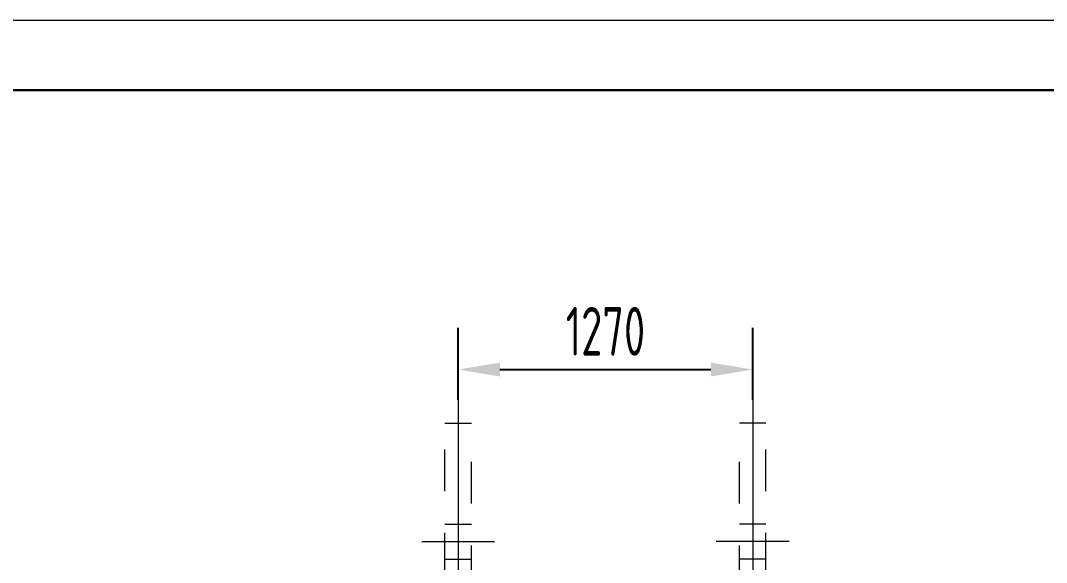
# Model space of a CAD drawing. Header units: millimetres. Extents: x 0 to 25200, y 0 to 17820.
# Drawn here: x 5456 to 9879, y 15482 to 17820 of the extents above; entities that cross this region are included whole.
import ezdxf

# ---------------------------------------------------------------- set-up
doc = ezdxf.new("R2010")
doc.units = ezdxf.units.MM
doc.header["$LTSCALE"] = 600
for name, pattern in [('F', [0.75, 0.5, -0.25]), ('G', [2, 1.25, -0.25, 0.25, -0.25]), ('K', [2.5, 1.25, -0.25, 0.25, -0.25, 0.25, -0.25])]:
    doc.linetypes.add(name, pattern=pattern)
doc.layers.get('0').update_dxf_attribs({"lineweight": 30})
doc.layers.get('DEFPOINTS').update_dxf_attribs({"lineweight": 30})
for name, color, linetype, lineweight in [('01', 7, 'Continuous', 30), ('02', 1, 'Continuous', 13), ('04', 2, 'F', 13), ('05', 4, 'G', 13), ('07', 6, 'K', 13), ('08', 1, 'Continuous', 13)]:
    doc.layers.add(name, color=color, linetype=linetype, lineweight=lineweight)
doc.styles.get("Standard").update_dxf_attribs({"font": 'isocp', "width": 0.707, "bigfont": 'intecad.shx'})
doc.dimstyles.new('INTE', dxfattribs={"dimscale": 60, "dimtxt": 3.5, "dimasz": 3, "dimexe": 3, "dimexo": 0, "dimgap": 1, "dimtad": 1, "dimdec": 1, "dimdsep": 46, "dimtxsty": 'Standard', "dimcen": 0, "dimclrd": 1, "dimclre": 1, "dimclrt": 3, "dimadec": 0, "dimazin": 0, "dimtfac": 1, "dimtdec": 1, "dimtmove": 0, "dimatfit": 0, "dimfxl": 1, "dimarcsym": 0})

# ---------------------------------------------------------------- blocks, each defined once
blk = doc.blocks.new('*D19')
at = {"layer": '08', "color": 1, "lineweight": -2, "ltscale": 1.2}
for p, q in [((7342.4, 16183.8), (7342.4, 16494.6)), ((8612.4, 16183.8), (8612.4, 16494.6)), ((7522.4, 16314.6), (8432.4, 16314.6))]:
    blk.add_line(p, q, dxfattribs=at)
at = {"layer": '08', "color": 1, "ltscale": 1.2}
for points in [[(7522.4, 16344.6), (7522.4, 16284.6), (7342.4, 16314.6)], [(8432.4, 16344.6), (8432.4, 16284.6), (8612.4, 16314.6)]]:
    blk.add_solid(points, dxfattribs=at)
at = {"layer": 'DEFPOINTS', "color": 0, "ltscale": 1.2}
for p in [(8612.4, 16314.6), (7342.4, 16183.8), (8612.4, 16183.8)]:
    blk.add_point(p, dxfattribs=at)
at = {"layer": '08', "color": 3, "ltscale": 1.2, "insert": (7977.4, 16479.6), "char_height": 210, "attachment_point": 5}
blk.add_mtext('1270', dxfattribs=at)
blk = doc.blocks.new('*U72')
at = {"layer": '01'}
blk.add_lwpolyline([(415, 292), (25, 292)], dxfattribs=at)
at = {"layer": '02'}
blk.add_lwpolyline([(420, 297), (0, 297)], dxfattribs=at)

msp = doc.modelspace()

# ---------------------------------------------------------------- linework, layer by layer
at = {"layer": '04', "ltscale": 1.2}
for p, q in [((7285.35, 15648.43), (7399.35, 15648.43)), ((8669.35, 15648.43), (8555.35, 15648.43)), ((7285.35, 15496.43), (7399.35, 15496.43)), ((8669.35, 15496.43), (8555.35, 15496.43))]:
    msp.add_line(p, q, dxfattribs=at)
at = {"layer": '05', "ltscale": 1.2}
for p, q in [((7342.35, 16183.82), (7342.35, 15418.43)), ((8612.35, 16183.82), (8612.35, 15418.43)), ((7185.35, 15572.43), (7499.35, 15572.43)), ((8769.35, 15572.43), (8455.35, 15572.43))]:
    msp.add_line(p, q, dxfattribs=at)
at = {"layer": '07', "ltscale": 1.2}
for p, q in [((7285.35, 14350.15), (7285.35, 16083.82)), ((7285.35, 16083.82), (7399.35, 16083.82)), ((7399.35, 14296.4), (7399.35, 16083.82)), ((8555.35, 14296.4), (8555.35, 16083.82)), ((8669.35, 16083.82), (8555.35, 16083.82)), ((8669.35, 14350.15), (8669.35, 16083.82))]:
    msp.add_line(p, q, dxfattribs=at)

# ---------------------------------------------------------------- block references
at = {"xscale": 60, "yscale": 60, "zscale": 60}
msp.add_blockref('*U72', (0, 0), dxfattribs=at)

# ---------------------------------------------------------------- dimensions: what is measured, and where the dimension line sits
at = {"layer": '08', "ltscale": 1.2}
dim = msp.add_linear_dim(base=(8612.35, 16314.57), p1=(7342.35, 16183.82), p2=(8612.35, 16183.82), dimstyle='INTE', dxfattribs=at)
dim.commit()
dim.dimension.update_dxf_attribs({"geometry": '*D19', "text_midpoint": (7977.35, 16479.59)})

doc.saveas('drawing.dxf')
